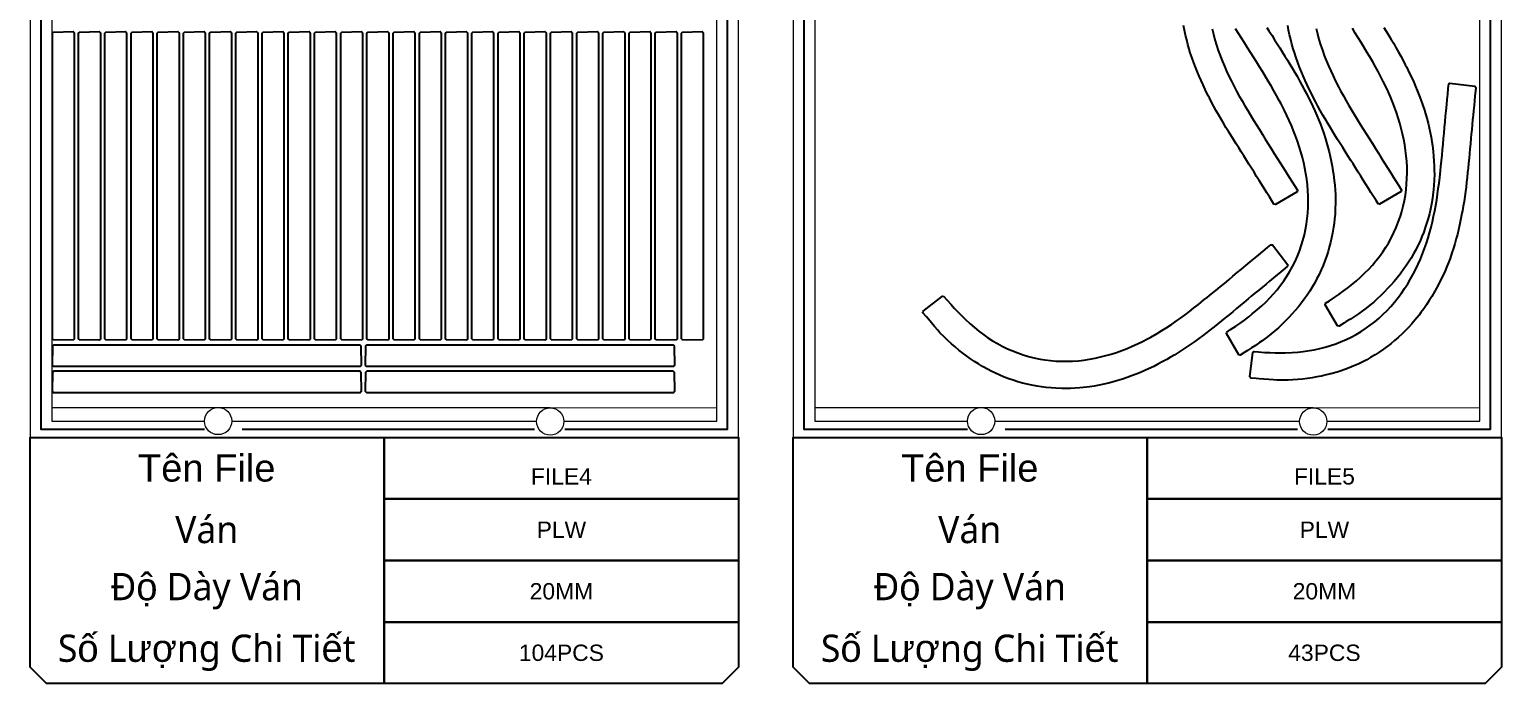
# Model space of a CAD drawing. Header units: millimetres. Extents: x -10628 to 24720, y -21829 to 4032.
# Drawn here: x 10848 to 13549, y -17252 to -16051 of the extents above; entities that cross this region are included whole.
import ezdxf
from ezdxf.enums import TextEntityAlignment as Align
from ezdxf.lldxf.tags import DXFTag

# ---------------------------------------------------------------- set-up
doc = ezdxf.new("R2010")
doc.units = ezdxf.units.MM
doc.layers.add('layer chu', color=7, linetype='Continuous', lineweight=9)
doc.layers.add('layer khung van cnc', color=7, linetype='Continuous', lineweight=25, true_color=0xfbf59b)
doc.layers.add('layer mau', color=7, linetype='Continuous')
doc.styles.add('Text Dim', font='arial.ttf')
tags = doc.linetypes.add('DATTRANHVAKEPVAN', pattern='A,32.156035,-1.521322,["DAT TRÁNH VA CHẠM KẸP VÁN",Text Dim,S=2.23494,R=0,X=0,Y=-0.877209],-47.8264', length=81.503757).pattern_tags.tags
tags[6] = DXFTag(74, 10)
tags = doc.linetypes.add('KVVIENMAY', pattern='A,46.311228,-10.280676,["KV VIỀN MÁY",Text Dim,S=10.028098,R=0,X=0,Y=-4.346144],-100.988212', length=157.580116).pattern_tags.tags
tags[6] = DXFTag(74, 10)

# ---------------------------------------------------------------- blocks, each defined once
blk = doc.blocks.new('khung van cnc')
at = {"color": 2, "linetype": 'DATTRANHVAKEPVAN', "lineweight": 5}
for p, q in [((-1453, -44.4), (-1148, -44.4)), ((-1148, -44.4), (-538.7, -44.4)), ((-539.1, -45.3), (-233, -44.4))]:
    blk.add_line(p, q, dxfattribs=at)
at = {"color": 250, "lineweight": 5}
blk.add_line((-1494.1, -99.4), (-193, -99.4), dxfattribs=at)
at = {"lineweight": 5}
blk.add_lwpolyline([(-193, -99.4), (-193, 2370.6), (-223, 2400.6), (-1463, 2400.6), (-1493, 2370.6), (-1493, -99.4)], close=True, dxfattribs=at)
at = {"color": 1, "linetype": 'KVVIENMAY'}
for points in [[(-511.9, -84.4), (-213, -84.4), (-213, 2370.6), (-228, 2385.6), (-1458, 2385.6), (-1473, 2370.6), (-1473, -84.4), (-1172.8, -84.4)], [(-1104, -84.4), (-567.2, -84.4)]]:
    blk.add_lwpolyline(points, dxfattribs=at)
at = {"lineweight": 5}
for points in [[(-513.5, -69.4), (-233, -69.4), (-233, 2370.6), (-1453, 2370.6), (-1453, -69.4), (-1173, -69.4)], [(-1123, -69.4), (-563.5, -69.4)]]:
    blk.add_lwpolyline(points, dxfattribs=at)
blk.add_lwpolyline([(-843, -551.3), (-1463, -551.3), (-1493, -521.3), (-1493, -99.4), (-843, -99.4)], close=True)
for centre in [(-1148, -69.4), (-538.5, -70.2)]:
    blk.add_circle(centre, 25, dxfattribs=at)
at = {"layer": 'layer mau'}
for points in [[(-843, -99.4), (-193, -99.4), (-193, -212.4), (-843, -212.4)], [(-843, -212.4), (-193, -212.4), (-193, -325.3), (-843, -325.3)], [(-843, -325.3), (-193, -325.3), (-193, -438.3), (-843, -438.3)], [(-843, -438.3), (-193, -438.3), (-193, -521.2), (-223, -551.2), (-843, -551.2)]]:
    blk.add_lwpolyline(points, close=True, dxfattribs=at)
at = {"color": 254, "lineweight": 5, "char_height": 50, "width": 647.53, "attachment_point": 5}
for s, insert in [('{\\fArial|b0|i0|c163|p34;Tên File}', (-1168.8, -155.9)), ('{\\fYu Gothic UI Semilight|b0|i0|c128|p34;Ván}', (-1168.8, -268.9)), ('{\\fYu Gothic UI Semilight|b0|i0|c128|p34;Đ\\fArial|b0|i0|c163|p34;ộ\\fYu Gothic UI Semilight|b0|i0|c128|p34; Dày Ván}', (-1168.8, -381.8)), ('{\\fYu Gothic UI Semilight|b0|i0|c128|p34;S\\fArial|b0|i0|c163|p34;ố\\fYu Gothic UI Semilight|b0|i0|c128|p34; L\\fArial|b0|i0|c163|p34;ượ\\fYu Gothic UI Semilight|b0|i0|c128|p34;ng Chi Ti\\fArial|b0|i0|c163|p34;ế\\fYu Gothic UI Semilight|b0|i0|c128|p34;t}', (-1168.8, -494.8))]:
    blk.add_mtext(s, dxfattribs=dict(at, insert=insert))
at = {"layer": 'layer mau'}
for tag, p in [('ÁGF', (-518, -155.9)), ('TENFILE', (-518, -268.9)), ('TENFILE', (-518, -381.8)), ('TENFILE', (-518, -494.8))]:
    blk.add_attdef(tag, text='', height=30, dxfattribs=at).set_placement(p, align=Align.MIDDLE_CENTER)

msp = doc.modelspace()

# ---------------------------------------------------------------- linework, layer by layer
for points in [[(13017.941, -16050.154), (13020.33, -16059.956), (13023.092, -16070.046), (13026.071, -16079.878), (13029.304, -16089.629), (13032.777, -16099.298), (13035.309, -16105.923), (13040.397, -16118.377), (13044.518, -16127.786), (13048.832, -16137.11), (13053.325, -16146.348), (13059.58, -16158.546), (13062.801, -16164.574), (13067.755, -16173.568), (13072.826, -16182.496), (13077.996, -16191.369), (13083.244, -16200.197), (13090.126, -16211.58), (13093.898, -16217.757), (13099.275, -16226.505), (13104.679, -16235.236), (13110.107, -16243.952), (13115.553, -16252.656), (13121.015, -16261.35), (13126.489, -16270.036), (13131.971, -16278.718), (13137.457, -16287.396), (13142.943, -16296.074), (13148.427, -16304.755), (13154.704, -16314.712), (13159.369, -16322.131), (13164.826, -16330.828), (13170.278, -16339.529), (13174.665, -16346.536), (13173.998, -16349.238), (13134.226, -16372.404), (13131.435, -16371.716), (13127.798, -16365.919), (13123.099, -16358.428), (13118.4, -16350.936), (13113.701, -16343.444), (13108.593, -16335.294), (13104.308, -16328.457), (13099.612, -16320.963), (13094.915, -16313.47), (13090.217, -16305.977), (13085.515, -16298.487), (13081.729, -16292.461), (13076.101, -16283.514), (13071.392, -16276.029), (13066.686, -16268.542), (13061.988, -16261.049), (13057.301, -16253.55), (13052.341, -16245.577), (13047.977, -16238.518), (13043.358, -16230.975), (13038.785, -16223.405), (13034.273, -16215.799), (13030.228, -16208.837), (13025.482, -16200.452), (13021.218, -16192.704), (13017.042, -16184.907), (13012.958, -16177.061), (13010.935, -16173.092), (13005.067, -16161.226), (13001.276, -16153.234), (12997.598, -16145.189), (12994.044, -16137.089), (12990.931, -16129.684), (12987.343, -16120.717), (12984.216, -16112.442), (12981.255, -16104.107), (12977.902, -16093.922), (12975.87, -16087.252), (12973.462, -16078.736), (12971.244, -16070.166), (12969.216, -16061.547), (12967.378, -16052.885), (12965.73, -16044.184)], [(13208.885, -16049.72), (13211.275, -16059.521), (13214.036, -16069.612), (13217.015, -16079.443), (13220.248, -16089.194), (13223.721, -16098.863), (13226.253, -16105.488), (13231.341, -16117.942), (13235.463, -16127.351), (13239.777, -16136.675), (13244.27, -16145.914), (13250.525, -16158.111), (13253.746, -16164.139), (13258.699, -16173.133), (13263.77, -16182.062), (13268.94, -16190.934), (13274.188, -16199.762), (13281.07, -16211.145), (13284.842, -16217.322), (13290.22, -16226.07), (13295.624, -16234.801), (13301.051, -16243.518), (13306.498, -16252.221), (13311.96, -16260.915), (13317.433, -16269.602), (13322.915, -16278.283), (13328.401, -16286.961), (13333.888, -16295.64), (13339.371, -16304.32), (13345.648, -16314.277), (13350.313, -16321.696), (13355.771, -16330.393), (13361.222, -16339.094), (13365.609, -16346.101), (13364.943, -16348.803), (13325.171, -16371.969), (13322.38, -16371.282), (13318.743, -16365.485), (13314.043, -16357.993), (13309.344, -16350.501), (13304.646, -16343.009), (13299.537, -16334.859), (13295.252, -16328.022), (13290.556, -16320.528), (13285.86, -16313.035), (13281.161, -16305.543), (13276.46, -16298.052), (13272.674, -16292.027), (13267.045, -16283.079), (13262.336, -16275.594), (13257.63, -16268.107), (13252.932, -16260.615), (13248.245, -16253.115), (13243.286, -16245.142), (13238.922, -16238.083), (13234.303, -16230.54), (13229.73, -16222.97), (13225.217, -16215.365), (13221.173, -16208.402), (13216.426, -16200.017), (13212.162, -16192.269), (13207.987, -16184.472), (13203.902, -16176.627), (13201.879, -16172.658), (13196.012, -16160.791), (13192.22, -16152.799), (13188.543, -16144.754), (13184.989, -16136.654), (13181.876, -16129.25), (13178.287, -16120.282), (13175.161, -16112.007), (13172.199, -16103.672), (13168.846, -16093.487), (13166.815, -16086.817), (13164.406, -16078.301), (13162.188, -16069.731), (13160.16, -16061.113), (13158.322, -16052.451), (13156.674, -16043.749)], [(13118.463, -16047.667), (13122.249, -16053.693), (13127.877, -16062.64), (13132.586, -16070.125), (13137.292, -16077.613), (13141.99, -16085.105), (13146.677, -16092.605), (13151.637, -16100.577), (13156.001, -16107.637), (13160.62, -16115.179), (13165.193, -16122.749), (13169.705, -16130.355), (13173.75, -16137.317), (13178.496, -16145.702), (13182.76, -16153.45), (13186.936, -16161.247), (13191.02, -16169.093), (13193.043, -16173.062), (13198.911, -16184.928), (13202.702, -16192.92), (13206.38, -16200.965), (13209.934, -16209.065), (13213.046, -16216.47), (13216.635, -16225.437), (13219.762, -16233.712), (13222.723, -16242.048), (13226.076, -16252.232), (13228.108, -16258.902), (13230.516, -16267.419), (13232.734, -16275.988), (13234.762, -16284.607), (13236.6, -16293.269), (13238.248, -16301.97), (13239.707, -16310.705), (13240.662, -16317.173), (13242.052, -16328.259), (13242.927, -16337.069), (13243.594, -16345.894), (13244.042, -16354.732), (13244.263, -16363.577), (13244.282, -16369.223), (13243.993, -16381.272), (13243.492, -16390.109), (13242.745, -16398.929), (13241.749, -16407.724), (13240.816, -16414.441), (13239.002, -16425.21), (13237.25, -16433.886), (13235.248, -16442.509), (13232.998, -16451.069), (13230.747, -16458.758), (13227.754, -16467.976), (13224.762, -16476.307), (13221.523, -16484.546), (13218.038, -16492.682), (13214.129, -16501.074), (13210.328, -16508.619), (13206.109, -16516.404), (13201.657, -16524.058), (13196.979, -16531.576), (13192.082, -16538.952), (13188.563, -16543.976), (13181.659, -16553.253), (13176.151, -16560.179), (13170.46, -16566.957), (13164.596, -16573.59), (13158.569, -16580.081), (13152.831, -16585.988), (13146.068, -16592.642), (13139.6, -16598.699), (13132.984, -16604.59), (13126.218, -16610.301), (13119.299, -16615.816), (13109.945, -16622.763), (13104.996, -16626.211), (13097.637, -16631.114), (13090.193, -16635.893), (13082.705, -16640.607), (13078.027, -16643.547), (13069.439, -16648.983), (13066.742, -16648.324), (13044.133, -16609.508), (13044.806, -16606.694), (13051.75, -16602.207), (13061.537, -16595.733), (13068.786, -16590.742), (13077.126, -16584.75), (13085.327, -16578.567), (13091.652, -16573.58), (13101.258, -16565.59), (13108.945, -16558.772), (13116.41, -16551.713), (13124.482, -16543.493), (13130.568, -16536.813), (13137.217, -16528.964), (13143.56, -16520.862), (13149.582, -16512.517), (13155.268, -16503.939), (13159.91, -16496.333), (13165.577, -16486.133), (13170.175, -16476.93), (13174.39, -16467.546), (13178.21, -16457.995), (13182.091, -16446.86), (13184.628, -16438.455), (13187.219, -16428.497), (13189.401, -16418.44), (13191.179, -16408.303), (13192.555, -16398.103), (13193.502, -16388.285), (13194.123, -16377.594), (13194.329, -16367.315), (13194.165, -16357.036), (13193.642, -16346.77), (13192.747, -16336.292), (13191.563, -16326.322), (13190.03, -16316.16), (13188.184, -16306.05), (13186.037, -16296), (13183.648, -16286.198), (13180.886, -16276.108), (13177.907, -16266.276), (13174.674, -16256.525), (13171.201, -16246.857), (13168.669, -16240.231), (13163.581, -16227.778), (13159.459, -16218.368), (13155.146, -16209.044), (13150.653, -16199.806), (13144.398, -16187.608), (13141.177, -16181.581), (13136.223, -16172.586), (13131.152, -16163.658), (13125.982, -16154.785), (13120.734, -16145.958), (13113.852, -16134.574), (13110.08, -16128.397), (13104.703, -16119.649), (13099.299, -16110.918), (13093.871, -16102.202), (13088.425, -16093.498), (13082.963, -16084.804), (13077.489, -16076.118), (13072.007, -16067.437), (13066.521, -16058.758), (13061.035, -16050.08)], [(13333.018, -16047.59), (13337.382, -16054.649), (13342.001, -16062.192), (13346.574, -16069.762), (13351.086, -16077.367), (13355.131, -16084.33), (13359.877, -16092.715), (13364.142, -16100.463), (13368.317, -16108.26), (13372.402, -16116.106), (13374.424, -16120.074), (13380.292, -16131.941), (13384.084, -16139.933), (13387.761, -16147.978), (13391.315, -16156.078), (13394.428, -16163.482), (13398.016, -16172.45), (13401.143, -16180.725), (13404.105, -16189.06), (13407.457, -16199.245), (13409.489, -16205.915), (13411.897, -16214.431), (13414.115, -16223.001), (13416.143, -16231.619), (13417.981, -16240.282), (13419.629, -16248.983), (13421.088, -16257.718), (13422.043, -16264.186), (13423.433, -16275.272), (13424.309, -16284.081), (13424.975, -16292.907), (13425.423, -16301.744), (13425.645, -16310.59), (13425.663, -16316.236), (13425.374, -16328.285), (13424.874, -16337.122), (13424.126, -16345.941), (13423.13, -16354.737), (13422.197, -16361.454), (13420.383, -16372.223), (13418.631, -16380.899), (13416.63, -16389.521), (13414.379, -16398.082), (13412.128, -16405.77), (13409.135, -16414.989), (13406.143, -16423.32), (13402.905, -16431.558), (13399.419, -16439.695), (13395.511, -16448.086), (13391.709, -16455.631), (13387.49, -16463.416), (13383.039, -16471.071), (13378.361, -16478.589), (13373.463, -16485.964), (13369.944, -16490.989), (13363.04, -16500.266), (13357.532, -16507.191), (13351.841, -16513.969), (13345.977, -16520.602), (13339.951, -16527.093), (13334.213, -16533.001), (13327.449, -16539.654), (13320.981, -16545.712), (13314.365, -16551.603), (13307.599, -16557.313), (13300.681, -16562.829), (13291.327, -16569.775), (13286.377, -16573.224), (13279.018, -16578.127), (13271.574, -16582.905), (13264.087, -16587.62), (13259.408, -16590.559), (13250.82, -16595.995), (13248.124, -16595.337), (13225.514, -16556.52), (13226.187, -16553.707), (13233.131, -16549.219), (13242.918, -16542.745), (13250.168, -16537.755), (13258.508, -16531.762), (13266.709, -16525.579), (13273.033, -16520.592), (13282.639, -16512.603), (13290.326, -16505.785), (13297.791, -16498.725), (13305.863, -16490.505), (13311.949, -16483.825), (13318.598, -16475.976), (13324.941, -16467.874), (13330.963, -16459.529), (13336.65, -16450.952), (13341.291, -16443.345), (13346.958, -16433.146), (13351.557, -16423.942), (13355.771, -16414.558), (13359.591, -16405.008), (13363.473, -16393.873), (13366.01, -16385.467), (13368.6, -16375.51), (13370.782, -16365.453), (13372.56, -16355.315), (13373.936, -16345.116), (13374.883, -16335.297), (13375.504, -16324.606), (13375.71, -16314.327), (13375.546, -16304.049), (13375.023, -16293.782), (13374.128, -16283.304), (13372.944, -16273.334), (13371.412, -16263.172), (13369.566, -16253.063), (13367.419, -16243.012), (13365.029, -16233.211), (13362.268, -16223.12), (13359.288, -16213.289), (13356.056, -16203.538), (13352.582, -16193.869), (13350.05, -16187.244), (13344.963, -16174.79), (13340.841, -16165.381), (13336.527, -16156.057), (13332.034, -16146.818), (13325.779, -16134.621), (13322.558, -16128.593), (13317.605, -16119.599), (13312.533, -16110.67), (13307.364, -16101.798), (13302.116, -16092.97), (13295.234, -16081.587), (13291.462, -16075.41), (13286.084, -16066.662), (13280.68, -16057.931), (13275.253, -16049.214)]]:
    msp.add_lwpolyline(points)
for points in [[(10928.006, -16621.91), (10892.02, -16621.229), (10890.02, -16619.192), (10890.006, -16058.02), (10892.006, -16055.983), (10928.006, -16055.302), (10930.006, -16057.264), (10930.006, -16619.948)], [(10976.106, -16621.91), (10940.12, -16621.229), (10938.12, -16619.192), (10938.106, -16058.02), (10940.106, -16055.983), (10976.106, -16055.302), (10978.106, -16057.264), (10978.106, -16619.948)], [(11024.206, -16621.91), (10988.22, -16621.229), (10986.22, -16619.192), (10986.206, -16058.02), (10988.206, -16055.983), (11024.206, -16055.302), (11026.206, -16057.264), (11026.206, -16619.948)], [(11072.306, -16621.91), (11036.32, -16621.229), (11034.32, -16619.192), (11034.306, -16058.02), (11036.305, -16055.983), (11072.306, -16055.302), (11074.306, -16057.264), (11074.306, -16619.948)], [(11120.406, -16621.91), (11084.42, -16621.229), (11082.42, -16619.192), (11082.406, -16058.02), (11084.405, -16055.983), (11120.406, -16055.302), (11122.406, -16057.264), (11122.406, -16619.948)], [(11168.506, -16621.91), (11132.52, -16621.229), (11130.52, -16619.192), (11130.506, -16058.02), (11132.505, -16055.983), (11168.506, -16055.302), (11170.506, -16057.264), (11170.506, -16619.948)], [(11216.606, -16621.91), (11180.62, -16621.229), (11178.62, -16619.192), (11178.606, -16058.02), (11180.605, -16055.983), (11216.606, -16055.302), (11218.606, -16057.264), (11218.606, -16619.948)], [(11264.706, -16621.91), (11228.72, -16621.229), (11226.72, -16619.192), (11226.706, -16058.02), (11228.705, -16055.983), (11264.706, -16055.302), (11266.706, -16057.264), (11266.706, -16619.948)], [(11312.806, -16621.91), (11276.82, -16621.229), (11274.82, -16619.192), (11274.806, -16058.02), (11276.805, -16055.983), (11312.806, -16055.302), (11314.806, -16057.264), (11314.806, -16619.948)], [(11360.906, -16621.91), (11324.92, -16621.229), (11322.92, -16619.192), (11322.906, -16058.02), (11324.905, -16055.983), (11360.906, -16055.302), (11362.906, -16057.264), (11362.906, -16619.948)], [(11409.006, -16621.91), (11373.019, -16621.229), (11371.02, -16619.192), (11371.006, -16058.02), (11373.005, -16055.983), (11409.006, -16055.302), (11411.006, -16057.264), (11411.006, -16619.948)], [(11457.106, -16621.91), (11421.119, -16621.229), (11419.12, -16619.192), (11419.106, -16058.02), (11421.105, -16055.983), (11457.106, -16055.302), (11459.106, -16057.264), (11459.106, -16619.948)], [(11505.206, -16621.91), (11469.219, -16621.229), (11467.22, -16619.192), (11467.206, -16058.02), (11469.205, -16055.983), (11505.206, -16055.302), (11507.205, -16057.264), (11507.205, -16619.948)], [(11553.306, -16621.91), (11517.319, -16621.229), (11515.32, -16619.192), (11515.305, -16058.02), (11517.305, -16055.983), (11553.306, -16055.302), (11555.305, -16057.264), (11555.305, -16619.948)], [(11601.406, -16621.91), (11565.419, -16621.229), (11563.42, -16619.192), (11563.405, -16058.02), (11565.405, -16055.983), (11601.406, -16055.302), (11603.405, -16057.264), (11603.405, -16619.948)], [(11649.506, -16621.91), (11613.519, -16621.229), (11611.52, -16619.192), (11611.505, -16058.02), (11613.505, -16055.983), (11649.506, -16055.302), (11651.505, -16057.264), (11651.505, -16619.948)], [(11697.606, -16621.91), (11661.619, -16621.229), (11659.62, -16619.192), (11659.605, -16058.02), (11661.605, -16055.983), (11697.606, -16055.302), (11699.605, -16057.264), (11699.605, -16619.948)], [(11745.706, -16621.91), (11709.719, -16621.229), (11707.72, -16619.192), (11707.705, -16058.02), (11709.705, -16055.983), (11745.706, -16055.302), (11747.705, -16057.264), (11747.705, -16619.948)], [(11793.806, -16621.91), (11757.819, -16621.229), (11755.819, -16619.192), (11755.805, -16058.02), (11757.805, -16055.983), (11793.806, -16055.302), (11795.805, -16057.264), (11795.805, -16619.948)], [(11841.906, -16621.91), (11805.919, -16621.229), (11803.919, -16619.192), (11803.905, -16058.02), (11805.905, -16055.983), (11841.906, -16055.302), (11843.905, -16057.264), (11843.905, -16619.948)], [(11890.005, -16621.91), (11854.019, -16621.229), (11852.019, -16619.192), (11852.005, -16058.02), (11854.005, -16055.983), (11890.005, -16055.302), (11892.005, -16057.264), (11892.005, -16619.948)], [(11938.105, -16621.91), (11902.119, -16621.229), (11900.119, -16619.192), (11900.105, -16058.02), (11902.105, -16055.983), (11938.105, -16055.302), (11940.105, -16057.264), (11940.105, -16619.948)], [(11986.205, -16621.91), (11950.219, -16621.229), (11948.219, -16619.192), (11948.205, -16058.02), (11950.205, -16055.983), (11986.205, -16055.302), (11988.205, -16057.264), (11988.205, -16619.948)], [(12034.305, -16621.91), (11998.319, -16621.229), (11996.319, -16619.192), (11996.305, -16058.02), (11998.305, -16055.983), (12034.305, -16055.302), (12036.305, -16057.264), (12036.305, -16619.948)], [(12082.405, -16621.91), (12046.419, -16621.229), (12044.419, -16619.192), (12044.405, -16058.02), (12046.405, -16055.983), (12082.405, -16055.302), (12084.405, -16057.264), (12084.405, -16619.948)], [(13500.14, -16173.294), (13499.31, -16182.098), (13498.479, -16190.903), (13497.575, -16200.479), (13496.815, -16208.512), (13495.981, -16217.316), (13495.148, -16226.12), (13494.318, -16234.925), (13493.491, -16243.73), (13492.829, -16250.815), (13491.851, -16261.34), (13491.034, -16270.146), (13490.212, -16278.951), (13489.381, -16287.755), (13488.537, -16296.559), (13487.621, -16305.903), (13486.789, -16314.161), (13485.865, -16322.957), (13484.888, -16331.747), (13483.84, -16340.528), (13482.813, -16348.514), (13481.478, -16358.056), (13480.147, -16366.8), (13478.716, -16375.528), (13477.184, -16384.239), (13476.374, -16388.619), (13473.81, -16401.606), (13471.955, -16410.256), (13469.978, -16418.878), (13467.87, -16427.468), (13465.834, -16435.238), (13463.225, -16444.538), (13460.671, -16453.007), (13457.95, -16461.424), (13454.413, -16471.546), (13451.966, -16478.075), (13448.695, -16486.299), (13445.241, -16494.449), (13441.606, -16502.523), (13437.794, -16510.515), (13433.807, -16518.423), (13429.649, -16526.242), (13426.472, -16531.956), (13420.829, -16541.599), (13416.163, -16549.123), (13411.322, -16556.532), (13406.3, -16563.818), (13401.093, -16570.972), (13397.672, -16575.464), (13390.111, -16584.85), (13384.337, -16591.558), (13378.377, -16598.102), (13372.235, -16604.475), (13367.407, -16609.238), (13359.415, -16616.68), (13352.745, -16622.499), (13345.91, -16628.123), (13338.915, -16633.547), (13332.451, -16638.279), (13324.466, -16643.773), (13317.023, -16648.564), (13309.44, -16653.131), (13301.723, -16657.467), (13293.515, -16661.747), (13285.907, -16665.422), (13277.822, -16669.033), (13269.632, -16672.398), (13261.345, -16675.518), (13252.971, -16678.39), (13247.12, -16680.236), (13235.996, -16683.397), (13227.412, -16685.541), (13218.771, -16687.457), (13210.082, -16689.153), (13201.35, -16690.637), (13193.201, -16691.833), (13183.785, -16692.998), (13174.967, -16693.869), (13166.132, -16694.518), (13157.288, -16694.933), (13148.441, -16695.1), (13136.792, -16694.92), (13130.765, -16694.645), (13121.942, -16694.058), (13113.127, -16693.32), (13104.317, -16692.506), (13098.816, -16691.992), (13088.693, -16691.08), (13086.954, -16688.916), (13092.631, -16644.355), (13094.877, -16642.532), (13103.119, -16643.196), (13114.825, -16644.014), (13123.614, -16644.465), (13133.878, -16644.785), (13144.149, -16644.868), (13152.202, -16644.759), (13164.687, -16644.264), (13174.935, -16643.531), (13185.155, -16642.471), (13196.562, -16640.86), (13205.457, -16639.262), (13215.509, -16637.08), (13225.473, -16634.51), (13235.33, -16631.552), (13245.061, -16628.205), (13253.373, -16624.994), (13264.077, -16620.348), (13273.326, -16615.842), (13282.38, -16610.96), (13291.223, -16605.705), (13301.079, -16599.231), (13308.207, -16594.105), (13316.322, -16587.779), (13324.173, -16581.126), (13331.752, -16574.163), (13339.051, -16566.906), (13345.777, -16559.691), (13352.775, -16551.585), (13359.193, -16543.554), (13365.318, -16535.297), (13371.15, -16526.832), (13376.815, -16517.972), (13381.942, -16509.34), (13386.909, -16500.343), (13391.596, -16491.197), (13396.008, -16481.915), (13400.075, -16472.683), (13404.024, -16462.995), (13407.642, -16453.381), (13411.01, -16443.675), (13414.137, -16433.889), (13416.159, -16427.091), (13419.7, -16414.113), (13422.155, -16404.137), (13424.405, -16394.114), (13426.461, -16384.048), (13428.92, -16370.563), (13430.031, -16363.819), (13431.573, -16353.668), (13432.982, -16343.497), (13434.278, -16333.31), (13435.485, -16323.111), (13436.95, -16309.89), (13437.716, -16302.693), (13438.772, -16292.479), (13439.796, -16282.262), (13440.793, -16272.043), (13441.767, -16261.821), (13442.722, -16251.599), (13443.664, -16241.375), (13444.596, -16231.15), (13445.524, -16220.925), (13446.45, -16210.7), (13447.381, -16200.475), (13448.458, -16188.754), (13449.271, -16180.028), (13450.232, -16169.805), (13451.2, -16159.584), (13451.983, -16151.353), (13454.156, -16149.615), (13499.814, -16155.432), (13501.61, -16157.676), (13500.969, -16164.489)], [(13144.306, -16495.987), (13137.493, -16501.626), (13130.68, -16507.264), (13123.269, -16513.396), (13117.052, -16518.538), (13110.237, -16524.174), (13103.422, -16529.811), (13096.61, -16535.45), (13089.799, -16541.091), (13084.32, -16545.633), (13076.187, -16552.384), (13069.382, -16558.032), (13062.575, -16563.677), (13055.762, -16569.316), (13048.94, -16574.944), (13041.685, -16580.904), (13035.258, -16586.154), (13028.384, -16591.721), (13021.478, -16597.245), (13014.528, -16602.714), (13008.155, -16607.634), (13000.463, -16613.437), (12993.34, -16618.679), (12986.156, -16623.839), (12978.913, -16628.915), (12975.243, -16631.44), (12964.246, -16638.81), (12956.819, -16643.615), (12949.324, -16648.313), (12941.759, -16652.897), (12934.826, -16656.952), (12926.405, -16661.683), (12918.61, -16665.866), (12910.734, -16669.893), (12901.075, -16674.549), (12894.729, -16677.436), (12886.601, -16680.938), (12878.395, -16684.259), (12870.116, -16687.397), (12861.769, -16690.353), (12853.358, -16693.126), (12844.889, -16695.715), (12838.602, -16697.508), (12827.793, -16700.337), (12819.174, -16702.358), (12810.512, -16704.173), (12801.809, -16705.774), (12793.068, -16707.151), (12787.473, -16707.909), (12775.49, -16709.199), (12766.664, -16709.859), (12757.822, -16710.272), (12748.972, -16710.436), (12742.191, -16710.39), (12731.277, -16710), (12722.446, -16709.399), (12713.636, -16708.543), (12704.855, -16707.432), (12696.938, -16706.207), (12687.406, -16704.446), (12678.756, -16702.57), (12670.164, -16700.437), (12661.642, -16698.047), (12652.811, -16695.27), (12644.833, -16692.488), (12636.563, -16689.325), (12628.392, -16685.913), (12620.326, -16682.259), (12612.374, -16678.369), (12606.931, -16675.537), (12596.831, -16669.907), (12589.244, -16665.353), (12581.78, -16660.598), (12574.436, -16655.652), (12567.213, -16650.527), (12560.605, -16645.611), (12553.123, -16639.776), (12546.271, -16634.157), (12539.565, -16628.369), (12533.019, -16622.408), (12526.645, -16616.271), (12518.534, -16607.907), (12514.468, -16603.45), (12508.644, -16596.797), (12502.932, -16590.042), (12497.278, -16583.236), (12493.752, -16578.982), (12487.239, -16571.18), (12487.539, -16568.42), (12523.063, -16540.925), (12525.94, -16541.224), (12531.298, -16547.522), (12538.997, -16556.377), (12544.893, -16562.911), (12551.926, -16570.395), (12559.129, -16577.716), (12564.9, -16583.334), (12574.078, -16591.812), (12581.844, -16598.54), (12589.819, -16605.017), (12599.025, -16611.944), (12606.444, -16617.103), (12615.096, -16622.669), (12623.958, -16627.897), (12633.019, -16632.775), (12642.267, -16637.29), (12650.416, -16640.896), (12661.269, -16645.18), (12670.995, -16648.534), (12680.85, -16651.484), (12690.818, -16654.021), (12702.366, -16656.413), (12711.031, -16657.828), (12721.242, -16659.093), (12731.498, -16659.94), (12741.781, -16660.376), (12752.073, -16660.406), (12761.931, -16660.06), (12772.611, -16659.276), (12782.828, -16658.136), (12792.997, -16656.628), (12803.107, -16654.766), (12813.378, -16652.507), (12823.107, -16650.029), (12832.981, -16647.179), (12842.762, -16644.026), (12852.445, -16640.582), (12861.849, -16636.931), (12871.492, -16632.873), (12880.849, -16628.632), (12890.093, -16624.151), (12899.224, -16619.443), (12905.461, -16616.065), (12917.142, -16609.392), (12925.931, -16604.074), (12934.61, -16598.577), (12943.181, -16592.914), (12954.455, -16585.116), (12960.009, -16581.134), (12968.278, -16575.047), (12976.466, -16568.85), (12984.586, -16562.564), (12992.651, -16556.206), (13003.036, -16547.893), (13008.666, -16543.345), (13016.635, -16536.869), (13024.584, -16530.369), (13032.515, -16523.848), (13040.431, -16517.309), (13048.336, -16510.756), (13056.231, -16504.193), (13064.12, -16497.622), (13072.006, -16491.048), (13079.892, -16484.473), (13087.78, -16477.901), (13096.83, -16470.374), (13103.574, -16464.778), (13111.482, -16458.23), (13119.395, -16451.687), (13125.768, -16446.42), (13128.534, -16446.728), (13156.706, -16483.126), (13156.389, -16485.983), (13151.118, -16490.347)], [(10890.013, -16668.017), (10890.693, -16632.031), (10892.731, -16630.031), (11453.902, -16630.017), (11455.94, -16632.017), (11456.621, -16668.017), (11454.659, -16670.017), (10891.975, -16670.017)], [(11464.735, -16668.017), (11465.415, -16632.031), (11467.453, -16630.031), (12028.624, -16630.017), (12030.662, -16632.017), (12031.343, -16668.017), (12029.381, -16670.017), (11466.697, -16670.017)], [(10890.013, -16716.117), (10890.693, -16680.131), (10892.731, -16678.131), (11453.902, -16678.117), (11455.94, -16680.116), (11456.621, -16716.117), (11454.659, -16718.117), (10891.975, -16718.117)], [(11464.735, -16716.117), (11465.415, -16680.131), (11467.453, -16678.131), (12028.624, -16678.117), (12030.662, -16680.116), (12031.343, -16716.117), (12029.381, -16718.117), (11466.697, -16718.117)]]:
    msp.add_lwpolyline(points, close=True)

# ---------------------------------------------------------------- block references
at = {"layer": 'layer khung van cnc'}
ref = msp.add_blockref('khung van cnc', (12342.01, -16700.689), dxfattribs=at)
ref.add_attrib('TENFILE', '104PCS', dxfattribs={"layer": 'layer chu', "lineweight": 5, "height": 30, "style": 'Text Dim'}).set_placement((11824.006, -17195.448), align=Align.MIDDLE_CENTER)
ref.add_attrib('TENFILE', '20MM', dxfattribs={"layer": 'layer chu', "height": 30, "style": 'Text Dim'}).set_placement((11824.006, -17082.5), align=Align.MIDDLE_CENTER)
ref.add_attrib('TENFILE', 'PLW', dxfattribs={"layer": 'layer chu', "height": 30, "style": 'Text Dim'}).set_placement((11824.006, -16969.552), align=Align.MIDDLE_CENTER)
ref.add_attrib('ÁGF', 'FILE4', dxfattribs={"layer": 'layer chu', "height": 30, "style": 'Text Dim'}).set_placement((11824.006, -16856.603), align=Align.TOP_CENTER)
ref = msp.add_blockref('khung van cnc', (13742.01, -16700.689), dxfattribs=at)
ref.add_attrib('TENFILE', '43PCS', dxfattribs={"layer": 'layer chu', "lineweight": 5, "height": 30, "style": 'Text Dim'}).set_placement((13224.006, -17195.448), align=Align.MIDDLE_CENTER)
ref.add_attrib('TENFILE', '20MM', dxfattribs={"layer": 'layer chu', "height": 30, "style": 'Text Dim'}).set_placement((13224.006, -17082.5), align=Align.MIDDLE_CENTER)
ref.add_attrib('TENFILE', 'PLW', dxfattribs={"layer": 'layer chu', "height": 30, "style": 'Text Dim'}).set_placement((13224.006, -16969.552), align=Align.MIDDLE_CENTER)
ref.add_attrib('ÁGF', 'FILE5', dxfattribs={"layer": 'layer chu', "height": 30, "style": 'Text Dim'}).set_placement((13224.006, -16856.603), align=Align.TOP_CENTER)

doc.saveas('drawing.dxf')
